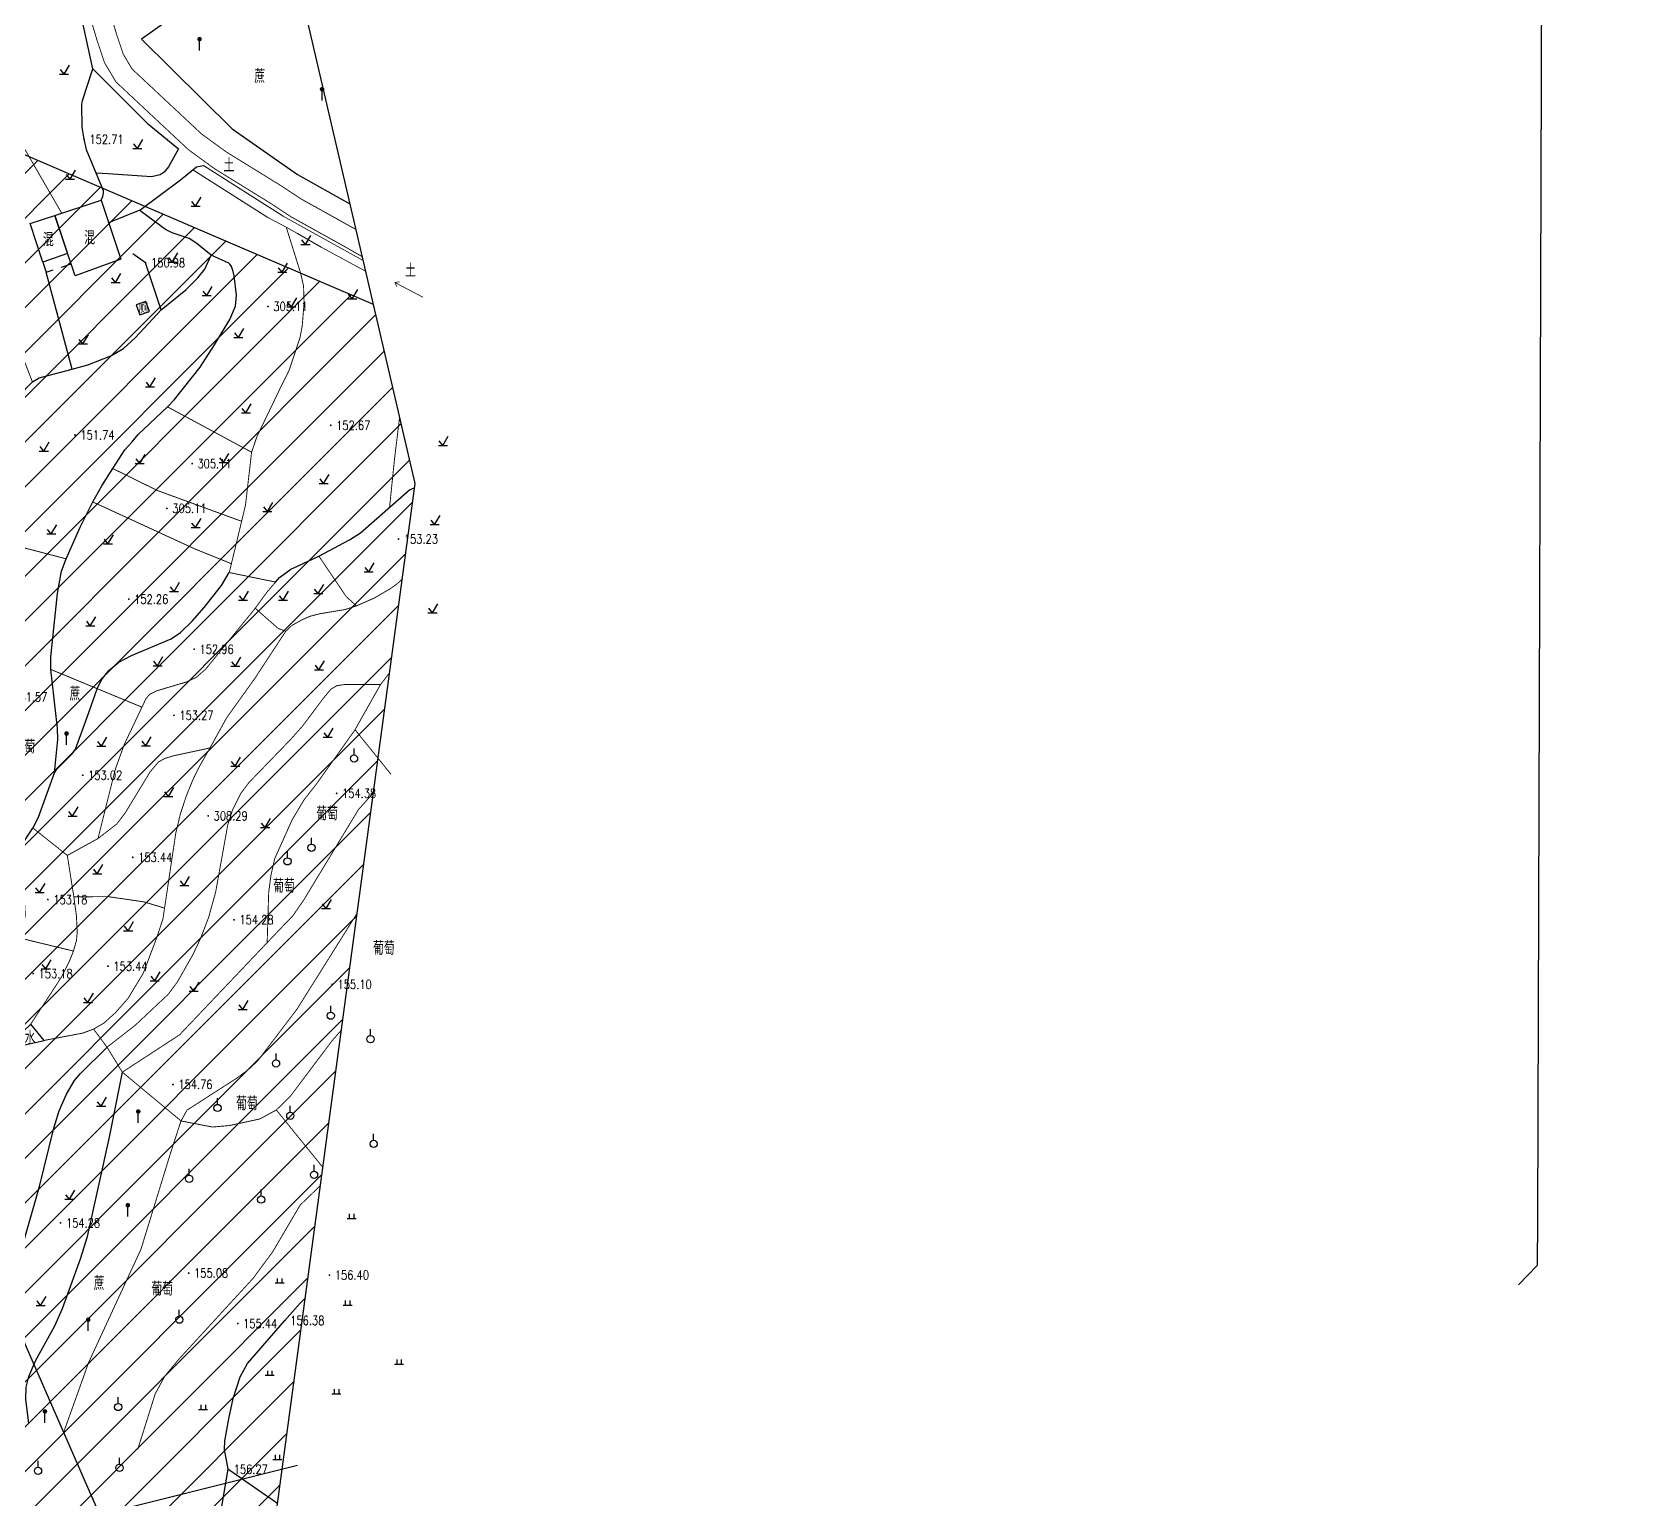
# Model space of a CAD drawing. Extents: x 529262 to 576451, y 2694391 to 2717535.
# Drawn here: x 567335.6 to 567512.6, y 2708795.5 to 2708957.7 of the extents above; entities that cross this region are included whole.
import ezdxf
from ezdxf.enums import TextEntityAlignment as Align
from ezdxf.xclip import XClip

# ---------------------------------------------------------------- set-up
doc = ezdxf.new("R2010")
doc.units = 0
doc.header["$XCLIPFRAME"] = 0
for name, pattern in [('X2', [10, 8, -2]), ('X3', [5, 4, -1]), ('X5', [3, 2, -1])]:
    doc.linetypes.add(name, pattern=pattern)
for name, color, linetype in [('DLDW', 8, 'Continuous'), ('DLSS', 4, 'Continuous'), ('DMTZ', 8, 'Continuous'), ('GCD', 8, 'Continuous'), ('GXYZ', 8, 'Continuous'), ('JMD', 8, 'Continuous'), ('PP-COM', 7, 'Continuous'), ('RD-中线', 40, 'Continuous'), ('RD-红线', 7, 'Continuous'), ('ZBTZ', 8, 'Continuous'), ('ZJ', 7, 'Continuous')]:
    doc.layers.add(name, color=color, linetype=linetype)
doc.layers.add('SXSS', color=5, linetype='Continuous', lineweight=0)
doc.styles.add('HZ', font='rs.shx', dxfattribs={"width": 0.8, "bigfont": 'hztxt.shx'})
doc.linetypes.add('10421', pattern='A,2,[150,AAA.SHX,S=0.5,R=0,X=0,Y=0.5],1e-11', length=2)
doc.linetypes.add('1161', pattern='A,0,[149,AAA.SHX,S=0.15,R=0,X=0,Y=0],-1.6', length=1.6)
doc.linetypes.add('445', pattern='A,8,-0.5,[147,AAA.SHX,S=1,R=0,X=0,Y=0],-1.5', length=10)
doc.linetypes.add('8462', pattern='A,2,[157,AAA.SHX,S=1,R=0,X=0,Y=0.5],1e-09', length=2)

# ---------------------------------------------------------------- blocks, each defined once
blk = doc.blocks.new('A$C19FD0107')
at = {"layer": 'RD-中线', "color": 8, "linetype": 'Continuous', "flags": 128}
for points in [[(-4490.73, 14139.44, 0), (-4490.29, 14139.42)], [(-3818.25, 14086.17, 0), (-3817.74, 14086.17)]]:
    blk.add_lwpolyline(points, format="xyb", dxfattribs=at)
at = {"layer": 'RD-红线', "color": 8, "linetype": 'Continuous', "flags": 128}
blk.add_lwpolyline([(-3495.09, 14665.09), (-3495.36, 14585.09), (-3495.86, 14435.77), (-3495.87, 14430.73)], dxfattribs=at)
at = {"layer": 'RD-红线', "color": 8, "linetype": 'Continuous'}
blk.add_lwpolyline([(-3515.43, 14410.8), (-3495.87, 14430.73, 0.406813)], format="xyb", dxfattribs=at)
blk = doc.blocks.new('gc165')
at = {"color": 8}
blk.add_line((0, 0), (0, 2), dxfattribs=at)
at = {"color": 8, "const_width": 0.5}
blk.add_lwpolyline([(-0.25, 2.5, 1), (0.25, 2.5, 1)], format="xyb", close=True, dxfattribs=at)
blk = doc.blocks.new('gc123')
at = {"color": 8}
for p, q in [((-1, 0), (1, 0)), ((0, 0), (-0.8, 1)), ((0, 0), (1.2, 2))]:
    blk.add_line(p, q, dxfattribs=at)
blk = doc.blocks.new('GC200')
at = {"linetype": 'Continuous', "const_width": 0.2, "flags": 128}
blk.add_lwpolyline([(-0.1, 0, 1), (0.1, 0, 1)], format="xyb", close=True, dxfattribs=at)
blk = doc.blocks.new('gc125')
at = {"color": 8}
blk.add_line((0, 0.8), (0, 2.2), dxfattribs=at)
blk.add_circle((0, 0), 0.8, dxfattribs=at)
blk = doc.blocks.new('gc119')
at = {"color": 8}
for p, q in [((-1, 0), (1, 0)), ((-0.5, 1), (-0.5, 0)), ((0.5, 1), (0.5, 0))]:
    blk.add_line(p, q, dxfattribs=at)
blk = doc.blocks.new('gc013c')
at = {"linetype": 'Continuous'}
blk.add_line((0.5, 0), (4, 0), dxfattribs=at)
at = {"linetype": 'Continuous', "const_width": 0.15, "flags": 128}
blk.add_lwpolyline([(3.775, 0, 1), (3.925, 0, 1)], format="xyb", close=True, dxfattribs=at)
blk = doc.blocks.new('gc086')
at = {"color": 8}
for p, q in [((0, 0), (7, 0)), ((7, 0), (6.18, 0.57)), ((7, 0), (6.18, -0.57))]:
    blk.add_line(p, q, dxfattribs=at)

msp = doc.modelspace()

# ---------------------------------------------------------------- hatches: boundary and pattern name
at = {"linetype": 'Continuous'}
h = msp.add_hatch(dxfattribs=at)
h.set_pattern_fill('ANSI31', color=8, scale=28, style=0)
h.set_pattern_definition([(45, (0, 0), (-2.474873734, 2.474873734), [])])
h.paths.add_polyline_path([(567377.977, 2708907.793), (567373.365, 2708927.627), (567332.354, 2708945.203), (567323.938, 2708886.912), (567320.831, 2708865.494), (567323.593, 2708853.074), (567320.256, 2708839.389), (567316.459, 2708821.713), (567317.552, 2708804.866), (567322.021, 2708790.642), (567315.566, 2708785.184), (567301.492, 2708764.739), (567301.492, 2708755.329), (567300.664, 2708745.195), (567297.352, 2708736.716), (567285.241, 2708724.88), (567283.689, 2708707.095), (567285.241, 2708686.414), (567288.449, 2708675.66), (567346.39, 2708673.72)])

# ---------------------------------------------------------------- linework, layer by layer
at = {"color": 8, "linetype": 'Continuous', "flags": 128}
for points in [[(567209.956, 2709328.306), (567242.359, 2709376.873), (567237.386, 2709487.838), (567226.241, 2709566.338), (567250.471, 2709637.466), (567310.691, 2709648.291), (567365.176, 2709659.753), (567568.23, 2709904.38), (567652.452, 2709866.094), (567570.025, 2709683.533), (567490.632, 2709613.794), (567456.674, 2709542.126), (567415.71, 2709492.593), (567416.103, 2709370.575), (567398.267, 2709255.857), (567341.513, 2709220.051), (567319.6, 2709121.447), (567354.869, 2709007.157), (567377.977, 2708907.793), (567342.698, 2708646.362), (567189.906, 2708654.057), (567219.676, 2708986.987), (567146.446, 2709250.882)], [(567346.39, 2708673.72), (567288.449, 2708675.66), (567285.241, 2708686.414), (567283.689, 2708707.095), (567285.241, 2708724.88), (567297.352, 2708736.716), (567300.664, 2708745.195), (567301.492, 2708755.329), (567301.492, 2708764.739), (567315.566, 2708785.184), (567322.021, 2708790.642), (567317.552, 2708804.866), (567316.459, 2708821.713), (567320.256, 2708839.389), (567323.593, 2708853.074), (567320.831, 2708865.494), (567323.938, 2708886.912), (567332.354, 2708945.203), (567373.365, 2708927.627)]]:
    msp.add_lwpolyline(points, dxfattribs=at)
at = {"layer": 'DLDW', "linetype": 'Continuous', "flags": 128}
msp.add_lwpolyline([(567347.576, 2708926.455), (567348.647, 2708926.828), (567348.239, 2708927.939), (567347.168, 2708927.566)], close=True, dxfattribs=at)
at = {"layer": 'DLDW', "linetype": '10421', "elevation": 153.582, "flags": 128}
msp.add_lwpolyline([(567336.991, 2708846.217), (567335.495, 2708848.028), (567333.833, 2708846.441), (567334.653, 2708845.699)], close=True, dxfattribs=at)
at = {"layer": 'DLSS', "linetype": 'Continuous', "const_width": 0.1, "elevation": 150.914, "flags": 128}
for points in [[(567322.761, 2708980.97), (567329.452, 2708976.733), (567334.122, 2708973.364), (567338.165, 2708969.467), (567339.995, 2708967.109), (567340.544, 2708964.859), (567341.757, 2708960.414), (567342.835, 2708956.778), (567343.643, 2708954.353), (567344.923, 2708952.198), (567352.95, 2708944.695), (567355.865, 2708942.579), (567361.95, 2708938.823), (567364.275, 2708937.296), (567364.998, 2708936.894)], [(567364.998, 2708936.894), (567370.397, 2708933.89), (567372.14, 2708932.893)]]:
    msp.add_lwpolyline(points, dxfattribs=at)
at = {"layer": 'DLSS', "linetype": 'X2', "const_width": 0.1, "elevation": 150.914, "flags": 128}
for points in [[(567336.391, 2708974.934), (567339.965, 2708971.714), (567341.364, 2708969.908), (567342.078, 2708968.114), (567342.734, 2708965.425), (567343.933, 2708961.033), (567344.993, 2708957.457), (567345.712, 2708955.299), (567346.704, 2708953.63), (567354.392, 2708946.443), (567357.125, 2708944.459), (567363.165, 2708940.731), (567364.998, 2708939.528)], [(567364.998, 2708939.528), (567365.447, 2708939.233), (567371.441, 2708935.898)]]:
    msp.add_lwpolyline(points, dxfattribs=at)
at = {"layer": 'DLSS', "linetype": 'X3', "const_width": 0.15, "flags": 128}
msp.add_lwpolyline([(567362.762, 2708795.043), (567357.343, 2708798.797)], dxfattribs=at)
at = {"layer": 'DMTZ', "linetype": '10421', "flags": 128}
for points in [[(567342.351, 2708953.655), (567340.687, 2708961.253), (567339.387, 2708966.683), (567339.227, 2708967.218), (567339.06, 2708967.544), (567338.659, 2708968.134), (567338.101, 2708968.785), (567334.056, 2708972.768), (567333.478, 2708973.23), (567332.92, 2708973.522), (567332.464, 2708973.585), (567330.087, 2708972.894)], [(567343.276, 2708939.127), (567343.457, 2708939.532), (567343.537, 2708939.911), (567343.532, 2708940.17), (567341.649, 2708944.702), (567341.391, 2708945.863), (567341.172, 2708947.203), (567341.127, 2708949.7), (567341.222, 2708950.161), (567342.351, 2708953.655)], [(567350.604, 2708916.282), (567351.399, 2708917.095), (567354.223, 2708920.675), (567355.817, 2708923.146), (567357.52, 2708925.925), (567358.143, 2708927.419), (567358.249, 2708928.628), (567357.99, 2708930.743), (567357.9, 2708931.243), (567357.696, 2708931.787), (567357.497, 2708932.06), (567357.385, 2708932.163), (567355.464, 2708933.063), (567353.912, 2708934.304), (567353.439, 2708934.625), (567353.009, 2708934.894), (567351.133, 2708935.512), (567350.758, 2708935.687), (567350.417, 2708935.874), (567347.738, 2708937.835), (567347.567, 2708938.017), (567344.109, 2708936.634)], [(567340.069, 2708920.44), (567341.815, 2708920.929), (567344.364, 2708921.923), (567345.748, 2708922.724), (567347.09, 2708923.928), (567349.922, 2708926.984), (567352.638, 2708929.196), (567353.957, 2708930.543), (567354.747, 2708931.514), (567355.464, 2708933.063)], [(567335.679, 2708919.038), (567336.431, 2708919.483), (567340.069, 2708920.44), (567337.201, 2708931.151)], [(567331.031, 2708901.661), (567332.119, 2708905.885), (567332.287, 2708907.289), (567332.413, 2708911.833), (567332.564, 2708913.192), (567333.189, 2708915.058), (567334.283, 2708917.271), (567334.966, 2708918.309), (567335.679, 2708919.038)], [(567344.591, 2708909.445), (567345.885, 2708911.514), (567346.715, 2708912.409), (567347.374, 2708913.23), (567350.604, 2708916.282)], [(567342.353, 2708905.762), (567343.349, 2708907.536), (567344.591, 2708909.445)], [(567367.359, 2708899.771), (567370.76, 2708901.555), (567371.951, 2708902.352), (567377.395, 2708907.086), (567377.916, 2708907.337)], [(567338.107, 2708875.812), (567338.508, 2708879.485), (567338.455, 2708880.736), (567337.704, 2708887.243), (567337.732, 2708888.617), (567338.467, 2708895.648), (567338.887, 2708898.102), (567339.429, 2708899.465), (567340.948, 2708902.967), (567342.353, 2708905.762)], [(567364.998, 2708898.657), (567367.359, 2708899.771)], [(567342.855, 2708885.109), (567343.322, 2708886.073), (567344.124, 2708887.12), (567345.236, 2708888.028), (567346.645, 2708888.768), (567351.024, 2708890.629), (567352.053, 2708891.315), (567353.364, 2708892.575), (567354.665, 2708894.1), (567356.585, 2708896.526), (567357.452, 2708897.951)], [(567362.575, 2708896.901), (567363.012, 2708897.406), (567364.276, 2708898.317), (567364.998, 2708898.657)], [(567332.431, 2708850.79), (567334.132, 2708857.575), (567334.716, 2708859.173), (567334.882, 2708859.99), (567334.844, 2708861.087), (567334.409, 2708863.152), (567333.757, 2708864.932), (567333.695, 2708865.527), (567333.771, 2708866.128), (567333.954, 2708866.79), (567334.357, 2708867.613), (567335.738, 2708869.698), (567336.354, 2708870.909), (567338.107, 2708875.812), (567338.383, 2708876.219), (567339.569, 2708877.379), (567340.082, 2708877.903), (567340.455, 2708878.406), (567341.742, 2708881.968), (567342.855, 2708885.109)], [(567330.339, 2708803.683), (567330.916, 2708805.06), (567331.037, 2708806.097), (567330.937, 2708806.893), (567329.923, 2708810.507), (567329.892, 2708811.21), (567330.02, 2708812.596), (567330.297, 2708813.305), (567331.58, 2708815.143), (567331.827, 2708815.612), (567332.454, 2708818.518), (567332.732, 2708819.283), (567333.959, 2708821.699), (567334.399, 2708822.852), (567336.445, 2708830.063), (567338.038, 2708836.527), (567338.624, 2708838.432), (567339.464, 2708840.277), (567340.344, 2708841.787), (567340.985, 2708842.569), (567343.937, 2708845.467)], [(567335.283, 2708803.903), (567334.952, 2708806.497), (567335.001, 2708807.88), (567335.273, 2708809.059), (567336.009, 2708810.789), (567338.154, 2708814.663), (567338.993, 2708816.572), (567341.012, 2708822.055), (567341.759, 2708824.553), (567344.205, 2708835.514), (567345.626, 2708842.706)], [(567357.343, 2708798.797), (567356.907, 2708800.99), (567356.946, 2708801.925), (567357.398, 2708804.363), (567357.867, 2708806.616), (567358.66, 2708809.002), (567359.476, 2708810.505), (567363.596, 2708815.248), (567364.998, 2708816.843)], [(567364.998, 2708816.843), (567365.319, 2708817.208), (567365.817, 2708817.683)], [(567352.59, 2708752.848), (567354.644, 2708754.95), (567355.93, 2708756.703), (567356.459, 2708758.247), (567356.709, 2708759.936), (567356.592, 2708765.344), (567356.697, 2708766.348), (567357.372, 2708769.454), (567357.46, 2708770.603), (567357.403, 2708771.231), (567357.059, 2708772.446), (567355.96, 2708776.178), (567354.003, 2708783.035), (567353.762, 2708784.277), (567353.732, 2708785.348), (567353.854, 2708786.113), (567354.947, 2708788.842), (567355.784, 2708790.979), (567356.086, 2708791.994), (567356.324, 2708792.935), (567357.343, 2708798.797)]]:
    msp.add_lwpolyline(points, dxfattribs=at)
at = {"layer": 'GXYZ', "linetype": 'Continuous'}
for p, q in [((567342.337, 2708795.612), (567324, 2708837.387)), ((567345.081, 2708794.267), (567364.998, 2708799.267))]:
    msp.add_line(p, q, dxfattribs=at)
at = {"layer": 'JMD', "linetype": 'Continuous', "flags": 128}
for points in [[(567343.276, 2708939.127), (567345.452, 2708932.615), (567340.398, 2708930.757), (567338.143, 2708937.447)], [(567339.569, 2708933.216), (567336.817, 2708932.288), (567335.42, 2708936.556), (567338.143, 2708937.447)]]:
    msp.add_lwpolyline(points, close=True, dxfattribs=at)
at = {"layer": 'JMD', "linetype": 'X5', "flags": 128}
msp.add_lwpolyline([(567336.817, 2708932.288), (567337.201, 2708931.151), (567339.952, 2708932.079)], dxfattribs=at)
at = {"layer": 'JMD', "linetype": '445', "flags": 128}
msp.add_lwpolyline([(567349.922, 2708926.984), (567348.201, 2708932.203), (567346.77, 2708933.185)], dxfattribs=at)
at = {"layer": 'SXSS', "color": 8, "linetype": '8462', "const_width": 0.1, "flags": 128}
msp.add_lwpolyline([(567335.679, 2708919.038), (567329.713, 2708934.352), (567331.404, 2708943.864), (567334.881, 2708944.685), (567338.914, 2708937.699)], dxfattribs=at)
at = {"layer": 'SXSS', "color": 8, "linetype": 'Continuous', "flags": 128}
for points in [[(567353.425, 2708942.483), (567361.72, 2708937.199), (567363.754, 2708936.134), (567364.998, 2708935.425)], [(567354.584, 2708942.965), (567363.396, 2708937.364), (567364.998, 2708936.473)], [(567364.998, 2708936.473), (567368.385, 2708934.588), (567372.245, 2708932.44)], [(567364.998, 2708935.425), (567367.633, 2708933.923), (567372.513, 2708931.288)]]:
    msp.add_lwpolyline(points, dxfattribs=at)
at = {"layer": 'ZBTZ', "linetype": '1161', "flags": 128}
for points in [[(567364.998, 2708963.772), (567364.912, 2708963.686), (567363.936, 2708963.092), (567361.437, 2708961.637), (567358.991, 2708960.748), (567353.658, 2708959.911), (567352.385, 2708959.61), (567351.469, 2708959.373), (567350.769, 2708959.082), (567347.737, 2708956.946)], [(567347.737, 2708956.946), (567357.774, 2708947.02), (567364.998, 2708941.981)], [(567342.351, 2708953.655), (567348.377, 2708947.643), (567351.835, 2708944.8)], [(567351.835, 2708944.8), (567350.747, 2708942.801), (567350.251, 2708942.236), (567349.794, 2708941.946), (567348.855, 2708941.705), (567344.062, 2708942.032), (567342.799, 2708942.118)], [(567347.567, 2708938.017), (567352.056, 2708941.387), (567353.838, 2708942.813), (567354.584, 2708942.965)], [(567364.998, 2708941.981), (567370.785, 2708938.719)]]:
    msp.add_lwpolyline(points, dxfattribs=at)
at = {"layer": 'ZBTZ', "linetype": 'Continuous', "const_width": 0.1, "flags": 128}
for points in [[(567363.754, 2708936.134), (567364.998, 2708932.167)], [(567364.998, 2708932.167), (567365.325, 2708931.124), (567365.667, 2708929.646), (567365.727, 2708927.766), (567365.52, 2708925.223), (567365.279, 2708923.932), (567364.998, 2708923.089)], [(567364.998, 2708923.089), (567364.084, 2708920.35), (567363.075, 2708918.301), (567360.529, 2708913.029), (567359.921, 2708911.26), (567359.245, 2708905.401), (567357.452, 2708897.951), (567362.575, 2708896.901)], [(567359.921, 2708911.26), (567350.604, 2708916.282)], [(567375.179, 2708905.159), (567375.743, 2708910.642), (567376.284, 2708915.075)], [(567344.591, 2708909.445), (567349.468, 2708907.036), (567358.816, 2708903.619)], [(567357.733, 2708898.911), (567353.598, 2708900.586), (567342.353, 2708905.762)], [(567331.031, 2708901.661), (567339.429, 2708899.465)], [(567367.359, 2708899.771), (567370.385, 2708895.299), (567371.519, 2708894.266)], [(567360.323, 2708893.999), (567361.663, 2708895.845), (567362.575, 2708896.901)], [(567376.548, 2708897.202), (567376.057, 2708896.742), (567375.256, 2708896.16), (567373.493, 2708895.133), (567371.519, 2708894.266), (567370.261, 2708893.863), (567367.403, 2708893.383), (567366.405, 2708893.12), (567365.534, 2708892.747), (567364.998, 2708892.448)], [(567342.934, 2708868.541), (567344.832, 2708876.153), (567345.844, 2708878.961), (567348.258, 2708884.045), (567348.695, 2708884.513), (567349.378, 2708884.86), (567352.678, 2708885.844), (567353.777, 2708886.344), (567354.815, 2708887.242), (567360.323, 2708893.999), (567362.859, 2708891.773), (567363.699, 2708891.46)], [(567364.998, 2708892.448), (567364.39, 2708892.11), (567363.699, 2708891.46), (567360.245, 2708886.194), (567357.165, 2708881.903), (567355.323, 2708878.557), (567354.2, 2708876.611), (567353.419, 2708875.021), (567352.681, 2708873.201), (567352.042, 2708871.259), (567351.53, 2708869.104), (567350.121, 2708859.688), (567349.477, 2708857.705), (567347.941, 2708853.641), (567347.121, 2708852.3), (567346.247, 2708850.852), (567344.861, 2708849.286), (567343.596, 2708848.142), (567342.446, 2708847.469), (567341.247, 2708847.028), (567336.991, 2708846.217)], [(567364.998, 2708871.605), (567365.731, 2708872.837), (567367.03, 2708874.487), (567371.365, 2708880.568), (567372.107, 2708881.903), (567374.18, 2708885.563), (567375.09, 2708886.744), (567375.143, 2708886.792)], [(567364.998, 2708880.349), (567365.596, 2708881.024), (567367.833, 2708884.024), (567368.682, 2708885.043), (567369.363, 2708885.452), (567370.296, 2708885.58), (567372.419, 2708885.58), (567374.18, 2708885.563)], [(567342.855, 2708885.109), (567347.793, 2708883.067)], [(567343.937, 2708845.467), (567347.055, 2708847.895), (567350.717, 2708851.339), (567351.692, 2708852.652), (567353.38, 2708855.614), (567354.261, 2708857.451), (567355.187, 2708859.874), (567355.947, 2708862.628), (567357.279, 2708870.027), (567357.815, 2708871.719), (567358.694, 2708873.477), (567359.626, 2708874.731), (567364.216, 2708879.467), (567364.998, 2708880.349)], [(567340.26, 2708862.097), (567339.542, 2708866.678), (567342.934, 2708868.541), (567345.009, 2708870.145), (567345.953, 2708871.398), (567348.711, 2708875.933), (567349.621, 2708877.004), (567350.325, 2708877.4), (567351.352, 2708877.707), (567355.323, 2708878.557)], [(567364.998, 2708860.745), (567365.683, 2708861.739), (567371.737, 2708871.74), (567373.356, 2708873.549)], [(567361.641, 2708856.951), (567361.811, 2708862.588), (567362.063, 2708864.479), (567362.475, 2708866.312), (567364.399, 2708870.598), (567364.998, 2708871.605)], [(567335.738, 2708869.698), (567339.542, 2708866.678)], [(567335.495, 2708848.028), (567338.85, 2708853.154), (567339.793, 2708855.032), (567340.218, 2708856.099), (567340.547, 2708857.254), (567340.634, 2708858.187), (567340.547, 2708859.991), (567340.26, 2708862.097), (567344.041, 2708862.117), (567347.994, 2708861.543), (567350.294, 2708860.85)], [(567345.626, 2708842.706), (567351.967, 2708846.847), (567363.627, 2708859.117), (567364.424, 2708859.914), (567364.998, 2708860.745)], [(567371.559, 2708860.228), (567364.998, 2708849.763)], [(567334.132, 2708857.575), (567340.218, 2708856.099)], [(567364.998, 2708849.763), (567364.947, 2708849.682), (567360.569, 2708843.927), (567359.555, 2708842.984), (567358.319, 2708842.069), (567352.782, 2708838.512), (567352.115, 2708837.314), (567345.626, 2708842.706)], [(567342.446, 2708847.469), (567343.937, 2708845.467), (567345.626, 2708842.706)], [(567364.998, 2708841.097), (567368.786, 2708846.136), (567369.816, 2708847.317)], [(567362.657, 2708838.525), (567364.205, 2708840.042), (567364.998, 2708841.097)], [(567339.128, 2708802.863), (567341.895, 2708810.601), (567347.683, 2708823.121), (567350.984, 2708833.855), (567352.115, 2708837.314), (567355.592, 2708836.64), (567357.45, 2708836.802), (567360.827, 2708837.532), (567362.657, 2708838.525), (567364.998, 2708835.639)], [(567364.998, 2708835.639), (567367.778, 2708832.211)], [(567367.498, 2708830.141), (567365.29, 2708828.009), (567364.998, 2708827.512)], [(567364.998, 2708827.512), (567362.255, 2708822.844), (567360.069, 2708819.892), (567351.85, 2708810.941), (567350.308, 2708809.077), (567349.262, 2708807.136), (567347.331, 2708801.02)]]:
    msp.add_lwpolyline(points, dxfattribs=at)
for points, elevation in [([(567342.855, 2708885.109), (567337.704, 2708887.243)], 153.174), ([(567371.365, 2708880.568), (567375.345, 2708875.636)], 154.414)]:
    msp.add_lwpolyline(points, dxfattribs=dict(at, elevation=elevation))

# ---------------------------------------------------------------- block references
at = {"layer": 'GCD', "linetype": 'Continuous'}
ref = msp.add_blockref('GC200', (567341.391, 2708945.863, 152.71), dxfattribs=dict(at, xscale=0.5, yscale=0.5, zscale=0.5))
ref.add_attrib('height', '152.71', dxfattribs={"linetype": 'Continuous', "height": 1, "style": 'HZ', "width": 0.8}).set_placement((567341.991, 2708945.863, 152.71), align=Align.MIDDLE_LEFT)
ref = msp.add_blockref('GC200', (567348.201, 2708932.203, 150.984), dxfattribs=dict(at, xscale=0.5, yscale=0.5, zscale=0.5))
ref.add_attrib('height', '150.98', dxfattribs={"linetype": 'Continuous', "height": 1, "style": 'HZ', "width": 0.8}).set_placement((567348.801, 2708932.203, 150.984), align=Align.MIDDLE_LEFT)
ref = msp.add_blockref('GC200', (567361.731, 2708927.373, 305.106), dxfattribs=dict(at, xscale=0.5, yscale=0.5, zscale=0.5))
ref.add_attrib('height', '305.11', dxfattribs={"linetype": 'Continuous', "height": 1, "style": 'HZ', "width": 0.8}).set_placement((567362.331, 2708927.373, 305.106), align=Align.MIDDLE_LEFT)
ref = msp.add_blockref('GC200', (567368.677, 2708914.232, 152.672), dxfattribs=dict(at, xscale=0.5, yscale=0.5, zscale=0.5))
ref.add_attrib('height', '152.67', dxfattribs={"linetype": 'Continuous', "height": 1, "style": 'HZ', "width": 0.8}).set_placement((567369.277, 2708914.232, 152.672), align=Align.MIDDLE_LEFT)
ref = msp.add_blockref('GC200', (567340.391, 2708913.167, 151.74), dxfattribs=dict(at, xscale=0.5, yscale=0.5, zscale=0.5))
ref.add_attrib('height', '151.74', dxfattribs={"linetype": 'Continuous', "height": 1, "style": 'HZ', "width": 0.8}).set_placement((567340.991, 2708913.167, 151.74), align=Align.MIDDLE_LEFT)
ref = msp.add_blockref('GC200', (567353.337, 2708909.999, 305.106), dxfattribs=dict(at, xscale=0.5, yscale=0.5, zscale=0.5))
ref.add_attrib('height', '305.11', dxfattribs={"linetype": 'Continuous', "height": 1, "style": 'HZ', "width": 0.8}).set_placement((567353.937, 2708909.999, 305.106), align=Align.MIDDLE_LEFT)
ref = msp.add_blockref('GC200', (567350.558, 2708905.043, 305.106), dxfattribs=dict(at, xscale=0.5, yscale=0.5, zscale=0.5))
ref.add_attrib('height', '305.11', dxfattribs={"linetype": 'Continuous', "height": 1, "style": 'HZ', "width": 0.8}).set_placement((567351.158, 2708905.043, 305.106), align=Align.MIDDLE_LEFT)
ref = msp.add_blockref('GC200', (567376.164, 2708901.659, 153.234), dxfattribs=dict(at, xscale=0.5, yscale=0.5, zscale=0.5))
ref.add_attrib('height', '153.23', dxfattribs={"linetype": 'Continuous', "height": 1, "style": 'HZ', "width": 0.8}).set_placement((567376.764, 2708901.659, 153.234), align=Align.MIDDLE_LEFT)
ref = msp.add_blockref('GC200', (567346.337, 2708895.011, 152.26), dxfattribs=dict(at, xscale=0.5, yscale=0.5, zscale=0.5))
ref.add_attrib('height', '152.26', dxfattribs={"linetype": 'Continuous', "height": 1, "style": 'HZ', "width": 0.8}).set_placement((567346.937, 2708895.011, 152.26), align=Align.MIDDLE_LEFT)
ref = msp.add_blockref('GC200', (567353.563, 2708889.473, 152.96), dxfattribs=dict(at, xscale=0.5, yscale=0.5, zscale=0.5))
ref.add_attrib('height', '152.96', dxfattribs={"linetype": 'Continuous', "height": 1, "style": 'HZ', "width": 0.8}).set_placement((567354.163, 2708889.473, 152.96), align=Align.MIDDLE_LEFT)
ref = msp.add_blockref('GC200', (567332.957, 2708884.184, 151.57), dxfattribs=dict(at, xscale=0.5, yscale=0.5, zscale=0.5))
ref.add_attrib('height', '151.57', dxfattribs={"linetype": 'Continuous', "height": 1, "style": 'HZ', "width": 0.8}).set_placement((567333.557, 2708884.184, 151.57), align=Align.MIDDLE_LEFT)
ref = msp.add_blockref('GC200', (567351.333, 2708882.169, 153.265), dxfattribs=dict(at, xscale=0.5, yscale=0.5, zscale=0.5))
ref.add_attrib('height', '153.27', dxfattribs={"linetype": 'Continuous', "height": 1, "style": 'HZ', "width": 0.8}).set_placement((567351.933, 2708882.169, 153.265), align=Align.MIDDLE_LEFT)
ref = msp.add_blockref('GC200', (567341.243, 2708875.542, 153.02), dxfattribs=dict(at, xscale=0.5, yscale=0.5, zscale=0.5))
ref.add_attrib('height', '153.02', dxfattribs={"linetype": 'Continuous', "height": 1, "style": 'HZ', "width": 0.8}).set_placement((567341.843, 2708875.542, 153.02), align=Align.MIDDLE_LEFT)
ref = msp.add_blockref('GC200', (567369.329, 2708873.545, 154.38), dxfattribs=dict(at, xscale=0.5, yscale=0.5, zscale=0.5))
ref.add_attrib('height', '154.38', dxfattribs={"linetype": 'Continuous', "height": 1, "style": 'HZ', "width": 0.8}).set_placement((567369.929, 2708873.545, 154.38), align=Align.MIDDLE_LEFT)
ref = msp.add_blockref('GC200', (567355.121, 2708871.045, 308.293), dxfattribs=dict(at, xscale=0.5, yscale=0.5, zscale=0.5))
ref.add_attrib('height', '308.29', dxfattribs={"linetype": 'Continuous', "height": 1, "style": 'HZ', "width": 0.8}).set_placement((567355.721, 2708871.045, 308.293), align=Align.MIDDLE_LEFT)
ref = msp.add_blockref('GC200', (567346.779, 2708866.46, 153.436), dxfattribs=dict(at, xscale=0.5, yscale=0.5, zscale=0.5))
ref.add_attrib('height', '153.44', dxfattribs={"linetype": 'Continuous', "height": 1, "style": 'HZ', "width": 0.8}).set_placement((567347.379, 2708866.46, 153.436), align=Align.MIDDLE_LEFT)
ref = msp.add_blockref('GC200', (567337.39, 2708861.791, 153.181), dxfattribs=dict(at, xscale=0.5, yscale=0.5, zscale=0.5))
ref.add_attrib('height', '153.18', dxfattribs={"linetype": 'Continuous', "height": 1, "style": 'HZ', "width": 0.8}).set_placement((567337.99, 2708861.791, 153.181), align=Align.MIDDLE_LEFT)
ref = msp.add_blockref('GC200', (567357.981, 2708859.556, 154.28), dxfattribs=dict(at, xscale=0.5, yscale=0.5, zscale=0.5))
ref.add_attrib('height', '154.28', dxfattribs={"linetype": 'Continuous', "height": 1, "style": 'HZ', "width": 0.8}).set_placement((567358.581, 2708859.556, 154.28), align=Align.MIDDLE_LEFT)
ref = msp.add_blockref('GC200', (567335.757, 2708853.609, 153.181), dxfattribs=dict(at, xscale=0.5, yscale=0.5, zscale=0.5))
ref.add_attrib('height', '153.18', dxfattribs={"linetype": 'Continuous', "height": 1, "style": 'HZ', "width": 0.8}).set_placement((567336.357, 2708853.609, 153.181), align=Align.MIDDLE_LEFT)
ref = msp.add_blockref('GC200', (567344.037, 2708854.424, 153.436), dxfattribs=dict(at, xscale=0.5, yscale=0.5, zscale=0.5))
ref.add_attrib('height', '153.44', dxfattribs={"linetype": 'Continuous', "height": 1, "style": 'HZ', "width": 0.8}).set_placement((567344.637, 2708854.424, 153.436), align=Align.MIDDLE_LEFT)
ref = msp.add_blockref('GC200', (567368.83, 2708852.418, 155.104), dxfattribs=dict(at, xscale=0.5, yscale=0.5, zscale=0.5))
ref.add_attrib('height', '155.10', dxfattribs={"linetype": 'Continuous', "height": 1, "style": 'HZ', "width": 0.8}).set_placement((567369.43, 2708852.418, 155.104), align=Align.MIDDLE_LEFT)
ref = msp.add_blockref('GC200', (567351.225, 2708841.351, 154.76), dxfattribs=dict(at, xscale=0.5, yscale=0.5, zscale=0.5))
ref.add_attrib('height', '154.76', dxfattribs={"linetype": 'Continuous', "height": 1, "style": 'HZ', "width": 0.8}).set_placement((567351.825, 2708841.351, 154.76), align=Align.MIDDLE_LEFT)
ref = msp.add_blockref('GC200', (567338.793, 2708826.037, 154.278), dxfattribs=dict(at, xscale=0.5, yscale=0.5, zscale=0.5))
ref.add_attrib('height', '154.28', dxfattribs={"linetype": 'Continuous', "height": 1, "style": 'HZ', "width": 0.8}).set_placement((567339.393, 2708826.037, 154.278), align=Align.MIDDLE_LEFT)
ref = msp.add_blockref('GC200', (567352.963, 2708820.49, 155.08), dxfattribs=dict(at, xscale=0.5, yscale=0.5, zscale=0.5))
ref.add_attrib('height', '155.08', dxfattribs={"linetype": 'Continuous', "height": 1, "style": 'HZ', "width": 0.8}).set_placement((567353.563, 2708820.49, 155.08), align=Align.MIDDLE_LEFT)
ref = msp.add_blockref('GC200', (567368.531, 2708820.272, 156.396), dxfattribs=dict(at, xscale=0.5, yscale=0.5, zscale=0.5))
ref.add_attrib('height', '156.40', dxfattribs={"linetype": 'Continuous', "height": 1, "style": 'HZ', "width": 0.8}).set_placement((567369.131, 2708820.272, 156.396), align=Align.MIDDLE_LEFT)
ref = msp.add_blockref('GC200', (567358.388, 2708814.912, 155.439), dxfattribs=dict(at, xscale=0.5, yscale=0.5, zscale=0.5))
ref.add_attrib('height', '155.44', dxfattribs={"linetype": 'Continuous', "height": 1, "style": 'HZ', "width": 0.8}).set_placement((567358.988, 2708814.912, 155.439), align=Align.MIDDLE_LEFT)
ref = msp.add_blockref('GC200', (567363.596, 2708815.248, 156.383), dxfattribs=dict(at, xscale=0.5, yscale=0.5, zscale=0.5))
ref.add_attrib('height', '156.38', dxfattribs={"linetype": 'Continuous', "height": 1, "style": 'HZ', "width": 0.8}).set_placement((567364.196, 2708815.248, 156.383), align=Align.MIDDLE_LEFT)
ref = msp.add_blockref('GC200', (567357.343, 2708798.797, 156.274), dxfattribs=dict(at, xscale=0.5, yscale=0.5))
ref.add_attrib('height', '156.27', dxfattribs={"linetype": 'Continuous', "height": 1, "style": 'HZ', "width": 0.8}).set_placement((567357.943, 2708798.797, 156.274), align=Align.MIDDLE_LEFT)
at = {"layer": 'GXYZ', "linetype": 'Continuous', "xscale": 0.500000000120894, "yscale": 0.500000000120894, "zscale": 0.500000000120894, "rotation": 113.6995400476181}
msp.add_blockref('gc013c', (567343.141, 2708793.78), dxfattribs=at)
at = {"layer": 'PP-COM'}
ref = msp.add_blockref('A$C19FD0107', (570997.993, 2694390.603), dxfattribs=at)
XClip(ref).set_block_clipping_path([(-9366.4383134884, 14428.6043910822), (-3328.4480743363, 17452.7484863754)])
at = {"layer": 'SXSS', "color": 8, "linetype": 'Continuous', "xscale": 0.4999999999946758, "yscale": 0.4999999999946758, "zscale": 0.4999999999946758, "rotation": 152.2414471764181}
msp.add_blockref('gc086', (567378.863, 2708928.399), dxfattribs=at)
at = {"layer": 'ZBTZ', "linetype": 'Continuous', "xscale": 0.5, "yscale": 0.5, "zscale": 0.5}
for name, p in [('gc165', (567354.166, 2708955.689, -152.403)), ('gc123', (567339.18, 2708953.063)), ('gc165', (567367.711, 2708950.146, -152.403)), ('gc123', (567347.291, 2708944.843)), ('gc123', (567339.843, 2708941.45)), ('gc123', (567353.729, 2708938.467)), ('gc123', (567365.885, 2708934.235)), ('gc123', (567351.154, 2708932.289)), ('gc123', (567363.308, 2708931.157)), ('gc123', (567344.872, 2708930.024)), ('gc123', (567354.965, 2708928.583)), ('gc123', (567364.321, 2708927.323)), ('gc123', (567371.055, 2708928.233)), ('gc123', (567358.467, 2708923.95)), ('gc123', (567341.267, 2708923.229)), ('gc123', (567348.682, 2708918.493)), ('gc123', (567359.291, 2708915.61)), ('gc123', (567336.941, 2708911.389)), ('gc123', (567381.078, 2708912.018)), ('gc123', (567347.547, 2708910.02)), ('gc123', (567356.816, 2708910.123)), ('gc123', (567367.89, 2708907.8)), ('gc123', (567361.665, 2708904.711)), ('gc123', (567337.765, 2708902.226)), ('gc123', (567353.727, 2708902.916)), ('gc123', (567380.165, 2708903.256, -154.659)), ('gc123', (567344.039, 2708901.126)), ('gc123', (567372.883, 2708898.021, -154.659)), ('gc123', (567351.351, 2708895.875)), ('gc123', (567367.295, 2708895.625)), ('gc123', (567358.982, 2708894.889)), ('gc123', (567363.404, 2708894.889)), ('gc123', (567379.929, 2708893.507)), ('gc123', (567342.082, 2708892.066)), ('gc123', (567349.521, 2708887.654)), ('gc123', (567358.137, 2708887.593)), ('gc123', (567367.374, 2708887.206)), ('gc123', (567368.348, 2708879.743)), ('gc123', (567343.317, 2708878.753)), ('gc123', (567348.23, 2708878.805)), ('gc123', (567358.107, 2708876.541)), ('gc123', (567350.714, 2708873.196)), ('gc123', (567340.125, 2708871.032)), ('gc123', (567361.424, 2708869.757)), ('gc123', (567342.854, 2708864.656, 153.568)), ('gc123', (567352.466, 2708863.347)), ('gc123', (567336.472, 2708862.587)), ('gc123', (567368.151, 2708860.809)), ('gc123', (567346.27, 2708858.351)), ('gc123', (567337.165, 2708854.121)), ('gc123', (567349.211, 2708852.811)), ('gc123', (567353.525, 2708851.67)), ('gc123', (567341.817, 2708850.426)), ('gc123', (567358.937, 2708849.65)), ('gc123', (567343.283, 2708838.944)), ('gc123', (567339.782, 2708828.649)), ('gc123', (567336.59, 2708816.914)), ('gc125', (567336.299, 2708798.624)), ('gc125', (567345.305, 2708798.957))]:
    msp.add_blockref(name, p, dxfattribs=at)
at = {"layer": 'ZBTZ', "linetype": 'Continuous', "xscale": 0.5, "yscale": 0.5}
for name, p in [('gc165', (567339.459, 2708878.9)), ('gc125', (567371.252, 2708877.383)), ('gc125', (567366.551, 2708867.525)), ('gc125', (567363.893, 2708866.019)), ('gc125', (567368.677, 2708848.952)), ('gc125', (567373.071, 2708846.359)), ('gc125', (567362.622, 2708843.674)), ('gc125', (567356.146, 2708838.748)), ('gc165', (567347.387, 2708837.107)), ('gc125', (567364.201, 2708837.878)), ('gc125', (567373.422, 2708834.772)), ('gc125', (567366.826, 2708831.358)), ('gc125', (567353.015, 2708830.909)), ('gc125', (567360.985, 2708828.616)), ('gc165', (567346.231, 2708826.736)), ('gc119', (567370.979, 2708826.528, 157.067)), ('gc119', (567363.01, 2708819.407, 157.067)), ('gc125', (567351.928, 2708815.338)), ('gc119', (567370.537, 2708816.956, 157.067)), ('gc165', (567341.854, 2708814.088)), ('gc119', (567361.915, 2708809.198, 157.067)), ('gc119', (567376.228, 2708810.424, 157.067)), ('gc119', (567369.303, 2708807.157, 157.067)), ('gc125', (567345.166, 2708805.682)), ('gc119', (567354.558, 2708805.406, 157.067)), ('gc165', (567337.069, 2708803.943)), ('gc119', (567362.768, 2708799.884, 157.067))]:
    msp.add_blockref(name, p, dxfattribs=at)

# ---------------------------------------------------------------- texts
at = {"layer": 'DLDW', "linetype": 'Continuous', "style": 'HZ', "width": 0.8}
msp.add_text('厕', height=1, dxfattribs=at).set_placement((567347.95, 2708927.209), align=Align.MIDDLE)
at = {"layer": 'DLDW', "linetype": '10421', "style": 'HZ', "width": 0.8}
msp.add_text('水', height=1.5, dxfattribs=at).set_placement((567335.408, 2708846.595), align=Align.MIDDLE)
at = {"layer": 'JMD', "linetype": 'Continuous', "style": 'HZ', "width": 0.8}
for p in [(567338.038, 2708934.78), (567342.607, 2708934.979)]:
    msp.add_text('混', height=1.5, dxfattribs=at).set_placement(p, align=Align.MIDDLE_RIGHT)
at = {"layer": 'ZJ', "color": 8, "linetype": 'Continuous', "style": 'HZ', "width": 0.8}
for s, p in [('蔗', (567360.821, 2708952.909, 152.31)), ('土', (567357.419, 2708943.068, -155.99)), ('土', (567377.482, 2708931.44, -155.99)), ('蔗', (567340.39, 2708884.625)), ('葡萄', (567334.795, 2708878.772)), ('葡萄', (567368.27, 2708871.371)), ('葡萄', (567363.497, 2708863.374)), ('葡萄', (567374.546, 2708856.504)), ('葡萄', (567359.397, 2708839.325)), ('蔗', (567343.055, 2708819.443)), ('葡萄', (567350.035, 2708818.835))]:
    msp.add_text(s, height=1.5, dxfattribs=at).set_placement(p, align=Align.MIDDLE)

doc.saveas('drawing.dxf')
